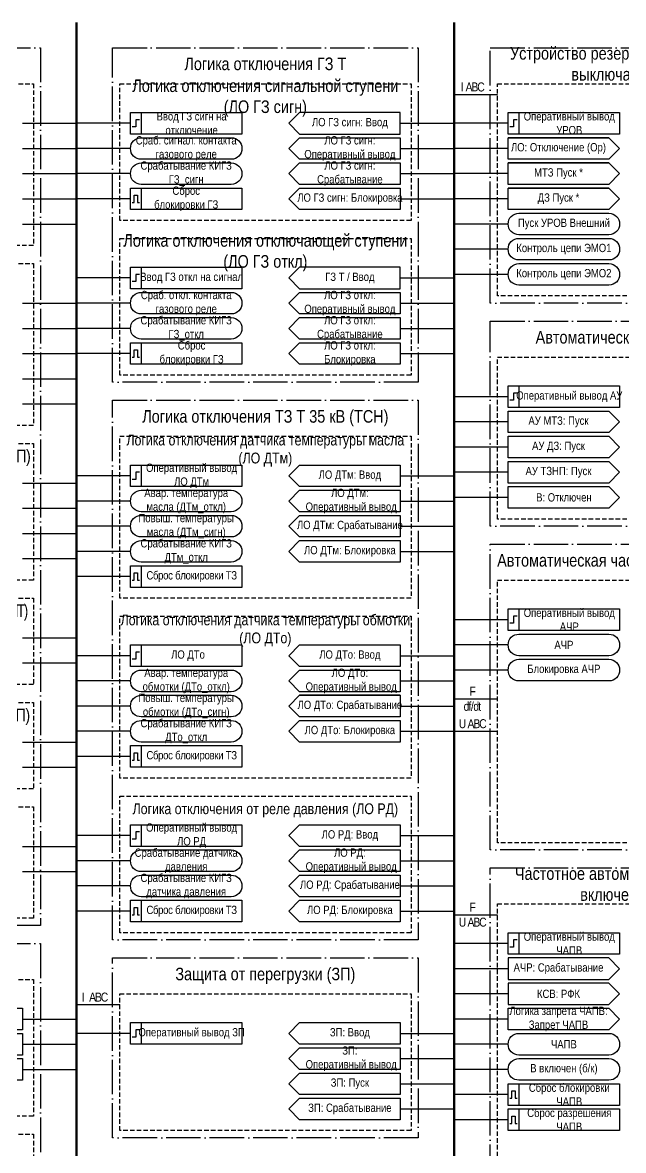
# Model space of a CAD drawing. Header units: millimetres. Extents: x -32357 to 1150, y -489 to 2440.
# Drawn here: x -31774 to -31606.9, y 470.5 to 784 of the extents above; entities that cross this region are included whole.
import ezdxf

# ---------------------------------------------------------------- set-up
doc = ezdxf.new("R2010")
doc.units = ezdxf.units.MM
doc.linetypes.add('ACAD_ISO04W100', pattern=[30, 24, -3, 0, -3])
doc.linetypes.add('штриховая2', pattern=[0.375, 0.25, -0.125])
doc.layers.add('TEXT', color=7, linetype='Continuous', lineweight=25)
doc.styles.add('2.5_Gost_RD', font='ARIALN.TTF', dxfattribs={"height": 2.5})
doc.styles.add('3.5_Gost_RD', font='ARIALN.TTF', dxfattribs={"height": 3.5})

msp = doc.modelspace()

# ---------------------------------------------------------------- linework, layer by layer
at = {"lineweight": 100, "ltscale": 100}
for p, q in [((-31759, 784), (-31759, 17)), ((-31654, 784), (-31654, 17))]:
    msp.add_line(p, q, dxfattribs=at)
at = {"ltscale": 100}
for p, q in [((-31654, 764), (-31642, 764)), ((-31774, 756), (-31759, 756)), ((-31744, 756), (-31759, 756)), ((-31669, 756), (-31654, 756)), ((-31639, 756), (-31654, 756)), ((-31774, 749), (-31759, 749)), ((-31744, 749), (-31759, 749)), ((-31669, 749), (-31654, 749)), ((-31639, 749), (-31654, 749)), ((-31697, 745), (-31669, 745)), ((-31774, 742), (-31759, 742)), ((-31744, 742), (-31759, 742)), ((-31669, 742), (-31654, 742)), ((-31639, 742), (-31654, 742)), ((-31669, 739), (-31697, 739)), ((-31697, 738), (-31669, 738)), ((-31774, 735), (-31759, 735)), ((-31744, 735), (-31759, 735)), ((-31669, 735), (-31654, 735)), ((-31639, 735), (-31654, 735)), ((-31669, 732), (-31697, 732)), ((-31774, 728), (-31759, 728)), ((-31639, 728), (-31654, 728)), ((-31639, 721), (-31654, 721)), ((-31744, 713), (-31759, 713)), ((-31669, 713), (-31654, 713)), ((-31639, 714), (-31654, 714)), ((-31774, 706), (-31759, 706)), ((-31744, 706), (-31759, 706)), ((-31669, 706), (-31654, 706)), ((-31697, 702), (-31669, 702)), ((-31774, 699), (-31759, 699)), ((-31744, 699), (-31759, 699)), ((-31669, 699), (-31654, 699)), ((-31669, 696), (-31697, 696)), ((-31774, 692), (-31759, 692)), ((-31744, 692), (-31759, 692)), ((-31669, 692), (-31654, 692)), ((-31669, 689), (-31697, 689)), ((-31774, 685), (-31759, 685)), ((-31774, 678), (-31759, 678)), ((-31639, 680), (-31654, 680)), ((-31639, 673), (-31654, 673)), ((-31639, 666), (-31654, 666)), ((-31639, 659), (-31654, 659)), ((-31774, 656), (-31759, 656)), ((-31744, 658), (-31759, 658)), ((-31669, 658), (-31654, 658)), ((-31774, 649), (-31759, 649)), ((-31744, 651), (-31759, 651)), ((-31669, 651), (-31654, 651)), ((-31639, 652), (-31654, 652)), ((-31697, 647), (-31669, 647)), ((-31744, 644), (-31759, 644)), ((-31669, 644), (-31654, 644)), ((-31774, 642), (-31759, 642)), ((-31669, 641), (-31697, 641)), ((-31697, 640), (-31669, 640)), ((-31744, 637), (-31759, 637)), ((-31669, 637), (-31654, 637)), ((-31774, 635), (-31759, 635)), ((-31669, 634), (-31697, 634)), ((-31744, 630), (-31759, 630)), ((-31639, 618), (-31654, 618)), ((-31774, 613), (-31759, 613)), ((-31639, 611), (-31654, 611)), ((-31774, 606), (-31759, 606)), ((-31744, 608), (-31759, 608)), ((-31669, 608), (-31654, 608)), ((-31639, 604), (-31654, 604)), ((-31744, 601), (-31759, 601)), ((-31669, 601), (-31654, 601)), ((-31654, 596), (-31642, 596)), ((-31744, 594), (-31759, 594)), ((-31669, 594), (-31654, 594)), ((-31744, 587), (-31759, 587)), ((-31669, 587), (-31654, 587)), ((-31654, 587), (-31642, 587)), ((-31774, 584), (-31759, 584)), ((-31774, 577), (-31759, 577)), ((-31744, 580), (-31759, 580)), ((-31774, 555), (-31759, 555)), ((-31744, 558), (-31759, 558)), ((-31669, 558), (-31654, 558)), ((-31744, 551), (-31759, 551)), ((-31669, 551), (-31654, 551)), ((-31774, 548), (-31759, 548)), ((-31744, 544), (-31759, 544)), ((-31669, 544), (-31654, 544)), ((-31744, 537), (-31759, 537)), ((-31669, 537), (-31654, 537)), ((-31654, 536), (-31642, 536)), ((-31639, 528), (-31654, 528)), ((-31639, 521), (-31654, 521)), ((-31639, 514), (-31654, 514)), ((-31759, 511), (-31747, 511)), ((-31774, 507), (-31759, 507)), ((-31639, 507), (-31654, 507)), ((-31744, 503), (-31759, 503)), ((-31669, 503), (-31654, 503)), ((-31774, 500), (-31759, 500)), ((-31639, 500), (-31654, 500)), ((-31669, 496), (-31654, 496)), ((-31774, 493), (-31759, 493)), ((-31639, 493), (-31654, 493)), ((-31669, 489), (-31654, 489)), ((-31639, 486), (-31654, 486)), ((-31669, 482), (-31654, 482)), ((-31639, 479), (-31654, 479))]:
    msp.add_line(p, q, dxfattribs=at)
at = {"color": 251, "linetype": 'ACAD_ISO04W100', "lineweight": 30, "ltscale": 0.4, "true_color": 0x58595b}
for points in [[(-31854, 777), (-31769, 777), (-31769, 533), (-31854, 533)], [(-31749, 777), (-31664, 777), (-31664, 684), (-31749, 684)], [(-31644, 777), (-31559, 777), (-31559, 706), (-31644, 706)], [(-31644, 701), (-31559, 701), (-31559, 644), (-31644, 644)], [(-31749, 679), (-31664, 679), (-31664, 529), (-31749, 529)], [(-31644, 639), (-31559, 639), (-31559, 554), (-31644, 554)], [(-31644, 549), (-31559, 549), (-31559, 281), (-31644, 281)], [(-31854, 528), (-31769, 528), (-31769, 227), (-31854, 227)], [(-31749, 524), (-31664, 524), (-31664, 474), (-31749, 474)]]:
    msp.add_lwpolyline(points, close=True, dxfattribs=at)
at = {"linetype": 'штриховая2', "ltscale": 5}
for points in [[(-31852, 767), (-31771, 767), (-31771, 722), (-31852, 722)], [(-31747, 767), (-31666, 767), (-31666, 729), (-31747, 729)], [(-31642, 767), (-31561, 767), (-31561, 708), (-31642, 708)], [(-31747, 724), (-31666, 724), (-31666, 686), (-31747, 686)], [(-31852, 717), (-31771, 717), (-31771, 672), (-31852, 672)], [(-31642, 691), (-31561, 691), (-31561, 646), (-31642, 646)], [(-31747, 669), (-31666, 669), (-31666, 624), (-31747, 624)], [(-31852, 667), (-31771, 667), (-31771, 629), (-31852, 629)], [(-31642, 629), (-31561, 629), (-31561, 556), (-31642, 556)], [(-31852, 624), (-31771, 624), (-31771, 600), (-31852, 600)], [(-31747, 619), (-31666, 619), (-31666, 574), (-31747, 574)], [(-31852, 595), (-31771, 595), (-31771, 571), (-31852, 571)], [(-31747, 569), (-31666, 569), (-31666, 531), (-31747, 531)], [(-31852, 566), (-31771, 566), (-31771, 535), (-31852, 535)], [(-31642, 539), (-31561, 539), (-31561, 452), (-31642, 452)], [(-31852, 518), (-31771, 518), (-31771, 480), (-31852, 480)], [(-31747, 514), (-31666, 514), (-31666, 476), (-31747, 476)], [(-31852, 475), (-31771, 475), (-31771, 444), (-31852, 444)]]:
    msp.add_lwpolyline(points, close=True, dxfattribs=at)
at = {"ltscale": 100}
for points in [[(-31744, 759), (-31741, 759), (-31741, 753), (-31744, 753)], [(-31744, 759), (-31713, 759), (-31713, 753), (-31744, 753)], [(-31697, 759), (-31700, 756), (-31697, 753), (-31669, 753), (-31669, 759)], [(-31639, 759), (-31636, 759), (-31636, 753), (-31639, 753)], [(-31639, 759), (-31608, 759), (-31608, 753), (-31639, 753)], [(-31697, 752), (-31669, 752), (-31669, 746), (-31697, 746), (-31700, 749)], [(-31744, 738), (-31713, 738), (-31713, 732), (-31744, 732)], [(-31744, 738), (-31741, 738), (-31741, 732), (-31744, 732)], [(-31744, 716), (-31741, 716), (-31741, 710), (-31744, 710)], [(-31744, 716), (-31713, 716), (-31713, 710), (-31744, 710)], [(-31669, 710), (-31669, 716), (-31697, 716), (-31700, 713), (-31697, 710)], [(-31697, 709), (-31669, 709), (-31669, 703), (-31697, 703), (-31700, 706)], [(-31744, 695), (-31713, 695), (-31713, 689), (-31744, 689)], [(-31744, 695), (-31741, 695), (-31741, 689), (-31744, 689)], [(-31639, 683), (-31636, 683), (-31636, 677), (-31639, 677)], [(-31639, 683), (-31608, 683), (-31608, 677), (-31639, 677)], [(-31611, 670), (-31639, 670), (-31639, 676), (-31611, 676), (-31608, 673)], [(-31611, 663), (-31639, 663), (-31639, 669), (-31611, 669), (-31608, 666)], [(-31608, 659), (-31611, 656), (-31639, 656), (-31639, 662), (-31611, 662)], [(-31744, 661), (-31741, 661), (-31741, 655), (-31744, 655)], [(-31744, 661), (-31713, 661), (-31713, 655), (-31744, 655)], [(-31700, 658), (-31697, 661), (-31669, 661), (-31669, 655), (-31697, 655)], [(-31700, 651), (-31697, 654), (-31669, 654), (-31669, 648), (-31697, 648)], [(-31608, 652), (-31611, 649), (-31639, 649), (-31639, 655), (-31611, 655)], [(-31744, 633), (-31713, 633), (-31713, 627), (-31744, 627)], [(-31744, 633), (-31741, 633), (-31741, 627), (-31744, 627)], [(-31639, 621), (-31636, 621), (-31636, 615), (-31639, 615)], [(-31639, 621), (-31608, 621), (-31608, 615), (-31639, 615)], [(-31744, 611), (-31741, 611), (-31741, 605), (-31744, 605)], [(-31744, 611), (-31713, 611), (-31713, 605), (-31744, 605)], [(-31700, 608), (-31697, 611), (-31669, 611), (-31669, 605), (-31697, 605)], [(-31700, 601), (-31697, 604), (-31669, 604), (-31669, 598), (-31697, 598)], [(-31744, 583), (-31713, 583), (-31713, 577), (-31744, 577)], [(-31744, 583), (-31741, 583), (-31741, 577), (-31744, 577)], [(-31744, 561), (-31741, 561), (-31741, 555), (-31744, 555)], [(-31744, 561), (-31713, 561), (-31713, 555), (-31744, 555)], [(-31697, 561), (-31669, 561), (-31669, 555), (-31697, 555), (-31700, 558)], [(-31697, 554), (-31669, 554), (-31669, 548), (-31697, 548), (-31700, 551)], [(-31744, 540), (-31713, 540), (-31713, 534), (-31744, 534)], [(-31744, 540), (-31741, 540), (-31741, 534), (-31744, 534)], [(-31639, 531), (-31636, 531), (-31636, 525), (-31639, 525)], [(-31639, 531), (-31608, 531), (-31608, 525), (-31639, 525)], [(-31802, 510), (-31774, 510), (-31774, 504), (-31802, 504), (-31805, 507)], [(-31744, 506), (-31741, 506), (-31741, 500), (-31744, 500)], [(-31744, 506), (-31713, 506), (-31713, 500), (-31744, 500)], [(-31697, 506), (-31669, 506), (-31669, 500), (-31697, 500), (-31700, 503)], [(-31697, 499), (-31669, 499), (-31669, 493), (-31697, 493), (-31700, 496)], [(-31802, 496), (-31774, 496), (-31774, 490), (-31802, 490), (-31805, 493)], [(-31697, 492), (-31669, 492), (-31669, 486), (-31697, 486), (-31700, 489)], [(-31639, 489), (-31608, 489), (-31608, 483), (-31639, 483)], [(-31639, 489), (-31636, 489), (-31636, 483), (-31639, 483)], [(-31697, 485), (-31669, 485), (-31669, 479), (-31697, 479), (-31700, 482)], [(-31639, 482), (-31608, 482), (-31608, 476), (-31639, 476)], [(-31639, 482), (-31636, 482), (-31636, 476), (-31639, 476)]]:
    msp.add_lwpolyline(points, close=True, dxfattribs=at)
at = {"lineweight": 30, "ltscale": 100}
for points in [[(-31741.5, 757), (-31742.5, 757), (-31742.5, 755), (-31743.5, 755)], [(-31636.5, 757), (-31637.5, 757), (-31637.5, 755), (-31638.5, 755)], [(-31743.5, 734), (-31743, 734), (-31743, 736), (-31742, 736), (-31742, 734), (-31741.5, 734)], [(-31741.5, 714), (-31742.5, 714), (-31742.5, 712), (-31743.5, 712)], [(-31743.5, 691), (-31743, 691), (-31743, 693), (-31742, 693), (-31742, 691), (-31741.5, 691)], [(-31636.5, 681), (-31637.5, 681), (-31637.5, 679), (-31638.5, 679)], [(-31741.5, 659), (-31742.5, 659), (-31742.5, 657), (-31743.5, 657)], [(-31743.5, 629), (-31743, 629), (-31743, 631), (-31742, 631), (-31742, 629), (-31741.5, 629)], [(-31636.5, 619), (-31637.5, 619), (-31637.5, 617), (-31638.5, 617)], [(-31741.5, 609), (-31742.5, 609), (-31742.5, 607), (-31743.5, 607)], [(-31743.5, 579), (-31743, 579), (-31743, 581), (-31742, 581), (-31742, 579), (-31741.5, 579)], [(-31741.5, 559), (-31742.5, 559), (-31742.5, 557), (-31743.5, 557)], [(-31743.5, 536), (-31743, 536), (-31743, 538), (-31742, 538), (-31742, 536), (-31741.5, 536)], [(-31636.5, 529), (-31637.5, 529), (-31637.5, 527), (-31638.5, 527)], [(-31741.5, 504), (-31742.5, 504), (-31742.5, 502), (-31743.5, 502)], [(-31638.5, 485), (-31638, 485), (-31638, 487), (-31637, 487), (-31637, 485), (-31636.5, 485)], [(-31638.5, 478), (-31638, 478), (-31638, 480), (-31637, 480), (-31637, 478), (-31636.5, 478)]]:
    msp.add_lwpolyline(points, dxfattribs=at)
at = {"ltscale": 100}
for points in [[(-31741, 746, -1), (-31741, 752), (-31716, 752, -1), (-31716, 746)], [(-31741, 739, -1), (-31741, 745), (-31716, 745, -1), (-31716, 739)], [(-31636, 725, -1), (-31636, 731), (-31611, 731, -1), (-31611, 725)], [(-31636, 718, -1), (-31636, 724), (-31611, 724, -1), (-31611, 718)], [(-31636, 711, -1), (-31636, 717), (-31611, 717, -1), (-31611, 711)], [(-31741, 703, -1), (-31741, 709), (-31716, 709, -1), (-31716, 703)], [(-31741, 696, -1), (-31741, 702), (-31716, 702, -1), (-31716, 696)], [(-31741, 648, -1), (-31741, 654), (-31716, 654, -1), (-31716, 648)], [(-31741, 641, -1), (-31741, 647), (-31716, 647, -1), (-31716, 641)], [(-31741, 634, -1), (-31741, 640), (-31716, 640, -1), (-31716, 634)], [(-31636, 608, -1), (-31636, 614), (-31611, 614, -1), (-31611, 608)], [(-31636, 601, -1), (-31636, 607), (-31611, 607, -1), (-31611, 601)], [(-31741, 598, -1), (-31741, 604), (-31716, 604, -1), (-31716, 598)], [(-31741, 591, -1), (-31741, 597), (-31716, 597, -1), (-31716, 591)], [(-31741, 584, -1), (-31741, 590), (-31716, 590, -1), (-31716, 584)], [(-31741, 548, -1), (-31741, 554), (-31716, 554, -1), (-31716, 548)], [(-31741, 541, -1), (-31741, 547), (-31716, 547, -1), (-31716, 541)], [(-31636, 497, -1), (-31636, 503), (-31611, 503, -1), (-31611, 497)], [(-31636, 490, -1), (-31636, 496), (-31611, 496, -1), (-31611, 490)]]:
    msp.add_lwpolyline(points, format="xyb", close=True, dxfattribs=at)
for points in [[(-31700, 742), (-31697, 745), (-31669, 745), (-31669, 739), (-31697, 739), (-31700, 742)], [(-31700, 735), (-31697, 738), (-31669, 738), (-31669, 732), (-31697, 732), (-31700, 735)], [(-31700, 699), (-31697, 702), (-31669, 702), (-31669, 696), (-31697, 696), (-31700, 699)], [(-31697, 695), (-31669, 695), (-31669, 689), (-31697, 689), (-31700, 692), (-31697, 695)], [(-31700, 644), (-31697, 647), (-31669, 647), (-31669, 641), (-31697, 641), (-31700, 644)], [(-31700, 637), (-31697, 640), (-31669, 640), (-31669, 634), (-31697, 634), (-31700, 637)], [(-31669, 597), (-31697, 597), (-31700, 594), (-31697, 597), (-31669, 597), (-31669, 591), (-31697, 591), (-31700, 594), (-31700, 594)], [(-31669, 591), (-31697, 591), (-31700, 594)], [(-31700, 587), (-31700, 587), (-31697, 590), (-31669, 590), (-31669, 584), (-31697, 584), (-31700, 587), (-31697, 590), (-31669, 590)], [(-31669, 584), (-31697, 584), (-31700, 587)], [(-31669, 541), (-31697, 541), (-31700, 544), (-31697, 547), (-31669, 547), (-31669, 541), (-31697, 541), (-31700, 544), (-31697, 547), (-31669, 547)], [(-31669, 534), (-31697, 534), (-31700, 537), (-31697, 540), (-31669, 540), (-31669, 534), (-31697, 534), (-31700, 537), (-31697, 540), (-31669, 540)], [(-31805, 500), (-31802, 503), (-31774, 503), (-31774, 497), (-31802, 497), (-31805, 500), (-31805, 500)]]:
    msp.add_lwpolyline(points, dxfattribs=at)
at = {"layer": 'TEXT', "ltscale": 100}
msp.add_line((-31611, 746), (-31639, 746), dxfattribs=at)
for points in [[(-31611, 752), (-31639, 752), (-31611, 752), (-31608, 749), (-31611, 746), (-31639, 746), (-31639, 752)], [(-31611, 745), (-31639, 745), (-31611, 745), (-31608, 742), (-31611, 739), (-31639, 739), (-31639, 745)], [(-31611, 738), (-31639, 738), (-31611, 738), (-31608, 735), (-31611, 732), (-31639, 732), (-31639, 738)]]:
    msp.add_lwpolyline(points, dxfattribs=at)
for points in [[(-31639, 524), (-31639, 518), (-31611, 518), (-31608, 521), (-31611, 524)], [(-31639, 517), (-31639, 511), (-31611, 511), (-31608, 514), (-31611, 517)], [(-31611, 510), (-31608, 507), (-31611, 504), (-31639, 504), (-31639, 510)]]:
    msp.add_lwpolyline(points, close=True, dxfattribs=at)

# ---------------------------------------------------------------- texts
at = {"color": 30, "ltscale": 100, "attachment_point": 5, "style": '3.5_Gost_RD'}
for s, insert, char_height, width in [('Устройство резервирования при отказе выключателя (УРОВ)', (-31601.5, 772), 3.5, 85), ('Логика отключения ГЗ Т ', (-31706.5, 772.5), 3.5, 85), ('Логика отключения сигнальной ступени (ЛО ГЗ сигн) ', (-31706.5, 763), 3.5, 81), ('Логика отключения отключающей ступени (ЛО ГЗ откл) ', (-31706.5, 720), 3.5, 81), ('\\pt108.5;Автоматическое ускорение (АУ)', (-31601.5, 696), 3.5, 85), ('Логика отключения ТЗ Т 35 кВ (ТСН)', (-31706.5, 674), 3.5, 85), ('Логика отключения датчика температуры масла (ЛО ДТм)', (-31706.5, 665), 3, 81), ('\\pt171.5;{\\T0.95;\\C30;\\c1938679;Орган направления мощности НП (ОНМ НП)}', (-31811.5, 663), 3.5, 81), ('Автоматическая частотная разгрузка (АЧР)', (-31601.5, 634), 3.5, 85), ('{\\W0.9;\\T0.85;\\C30;\\c1938679;Орган выявления бросков тока намагничивания (БНТ)}', (-31811.5, 620), 3.5, 81), ('Логика отключения датчика температуры обмотки (ЛО ДТо)', (-31706.5, 615), 3, 81), ('{\\T0.95;\\C30;\\c1938679;Автоматическое ускорение ТЗНП (АУ ТЗНП)}', (-31811.5, 591), 3.5, 81), ('Логика отключения от реле давления (ЛО РД)', (-31706.5, 565), 3, 81), ('Частотное автоматическое повторное включение (ЧАПВ)', (-31601.5, 544), 3.5, 85), ('Защита от перегрузки (ЗП)', (-31706.5, 519), 3.5, 85)]:
    msp.add_mtext(s, dxfattribs=dict(at, insert=insert, char_height=char_height, width=width))
at = {"ltscale": 100, "attachment_point": 5, "style": '2.5_Gost_RD'}
for s, insert, char_height, width in [('{\\T0.8;I ABC^J }', (-31649, 764), 2.5, 10), ('ЛО ГЗ сигн: Ввод', (-31683, 756), 2.3, 28), ('ЛО ГЗ сигн:\\PОперативный вывод', (-31683, 749), 2.3, 30.44), ('ЛО ГЗ сигн:\\PСрабатывание', (-31683, 742), 2.3, 28), ('ЛО ГЗ сигн: Блокировка', (-31683, 735), 2.3, 28), ('\\pt13.8;Контроль цепи ЭМО1', (-31623.5, 721), 2.3, 31), ('Контроль цепи ЭМО2', (-31623.5, 714), 2.3, 31), ('ГЗ Т / Ввод', (-31683, 713), 2.3, 28), ('ЛО ГЗ откл:\\PОперативный вывод', (-31683, 706), 2.3, 30.44), ('ЛО ГЗ откл:\\PСрабатывание', (-31683, 699), 2.3, 28), ('ЛО ГЗ откл:\\PБлокировка', (-31683, 692), 2.3, 28), ('АУ МТЗ: Пуск', (-31625, 673), 2.3, 28), ('АУ ДЗ: Пуск', (-31625, 666), 2.3, 28), ('ЛО ДТм: Ввод', (-31683, 658), 2.3, 28), ('АУ ТЗНП: Пуск', (-31625, 659), 2.3, 28), ('ЛО ДТм:  \\P Оперативный вывод', (-31683, 651), 2.3, 28), ('В: Отключен', (-31623.5, 652), 2.3, 31), ('ЛО ДТм: Срабатывание', (-31683, 644), 2.3, 28), ('ЛО ДТм: Блокировка', (-31683, 637), 2.3, 28), ('АЧР', (-31623.5, 611), 2.3, 31), ('ЛО ДТо: Ввод', (-31683, 608), 2.3, 28), ('ЛО ДТо: \\P Оперативный вывод', (-31683, 601), 2.3, 30.44), ('{\\T0.8;F ^Jdf/dt}', (-31649, 596), 2.5, 10), ('ЛО ДТо: Срабатывание', (-31683, 594), 2.3, 28), ('{\\T0.8;U ABC^J }', (-31649, 587), 2.5, 10), ('ЛО ДТо: Блокировка', (-31683, 587), 2.3, 28), ('ЛО РД: Ввод', (-31683, 558), 2.3, 28), ('ЛО РД: \\P Оперативный вывод', (-31683, 551), 2.3, 30.44), ('ЛО РД: Срабатывание', (-31683, 544), 2.3, 28), ('{\\T0.8;F\\PU ABC}', (-31649, 536), 2.5, 10), ('ЛО РД: Блокировка', (-31683, 537), 2.3, 28), ('{\\T0.8;I  ABC^J }', (-31754, 511), 2.5, 10), ('ЗП: Ввод', (-31683, 503), 2.3, 28), ('ЗП:\\P Оперативный вывод', (-31683, 496), 2.3, 30.44), ('ЧАПВ', (-31623.5, 500), 2.3, 31), ('В включен (б/к)', (-31623.5, 493), 2.3, 31)]:
    msp.add_mtext(s, dxfattribs=dict(at, insert=insert, char_height=char_height, width=width))
at = {"color": 1, "ltscale": 100, "char_height": 2.3, "width": 28, "attachment_point": 5, "style": '2.5_Gost_RD'}
for s, insert in [('МТЗ Пуск *', (-31625, 742)), ('ДЗ Пуск *', (-31625, 735))]:
    msp.add_mtext(s, dxfattribs=dict(at, insert=insert))
at = {"color": 0, "ltscale": 100, "char_height": 2.3, "attachment_point": 5, "style": '2.5_Gost_RD'}
for s, insert, width in [('{\\C256;Оперативный вывод АУ}', (-31622, 680), 28), ('{\\C256;Блокировка АЧР}', (-31623.5, 604), 31), ('{\\C256;ЗП: Пуск}', (-31683, 489), 28), ('{\\C256;ЗП: Срабатывание}', (-31683, 482), 28)]:
    msp.add_mtext(s, dxfattribs=dict(at, insert=insert, width=width))
at = {"layer": 'TEXT', "color": 0, "ltscale": 100, "char_height": 2.3, "attachment_point": 5, "style": '2.5_Gost_RD'}
for s, insert, width in [('{\\C256;Ввод ГЗ сигн на отключение}', (-31727, 756), 28), ('{\\C256;Оперативный вывод УРОВ}', (-31622, 756), 28), ('\\A1;{\\C256;Сраб. сигнал. контакта газового реле}', (-31728.5, 749), 31), ('{\\C256;ЛО: Отключение (Op)}', (-31625, 749), 28), ('\\A1;{\\C256;Срабатывание КИГЗ ГЗ_сигн}', (-31728.5, 742), 31), ('{\\C256;Сброс \\Pблокировки ГЗ}', (-31728.5, 735), 31), ('\\pt20.7;{\\C256;Пуск УРОВ Внешний}', (-31623.5, 728), 31), ('{\\C256;Ввод ГЗ откл на сигнал}', (-31727, 713), 28), ('\\A1;{\\C256;Сраб. откл. контакта газового реле}', (-31728.5, 706), 31), ('\\A1;{\\C256;Срабатывание КИГЗ ГЗ_откл}', (-31728.5, 699), 31), ('{\\C256;Сброс \\Pблокировки ГЗ}', (-31727, 692), 28), ('{\\C256;Оперативный вывод ЛО ДТм}', (-31727, 658), 28), ('\\A1;{\\C256;Повыш. температуры масла (ДТм_сигн)}', (-31728.5, 644), 31), ('\\A1;{\\C256;Срабатывание КИГЗ ДТм_откл}', (-31728.5, 637), 31), ('{\\T0.95;\\C256;Сброс блокировки ТЗ}', (-31727, 630), 28), ('{\\C256;Оперативный вывод АЧР}', (-31622, 618), 28), ('{\\C256;ЛО ДТо}', (-31728, 608), 30), ('\\A1;{\\C256;Повыш. температуры обмотки (ДТо_сигн)}', (-31728.5, 594), 31), ('\\A1;{\\C256;Срабатывание КИГЗ ДТо_откл}', (-31728.5, 587), 31), ('{\\T0.95;\\C256;Сброс блокировки ТЗ}', (-31727, 580), 28), ('{\\C256;Оперативный вывод ЛО РД}', (-31727, 558), 28), ('\\A1;{\\C256;Срабатывание КИГЗ датчика давления}', (-31728.5, 544), 31), ('{\\T0.95;\\C256;Сброс блокировки ТЗ}', (-31727, 537), 28), ('{\\C256;Оперативный вывод ЧАПВ}', (-31622, 528), 28), ('{\\C256;АЧР: Срабатывание}', (-31625, 521), 28), ('{\\C256;КСВ: РФК}', (-31625, 514), 28), ('\\pt16.1;{\\C256;Логика запрета ЧАПВ: Запрет ЧАПВ}', (-31625, 507), 28), ('{\\C256;Сброс блокировки ЧАПВ}', (-31622, 486), 28), ('{\\C256;Сброс разрешения ЧАПВ}', (-31622, 479), 28)]:
    msp.add_mtext(s, dxfattribs=dict(at, insert=insert, width=width))
at = {"layer": 'TEXT', "ltscale": 100, "char_height": 2.3, "width": 31, "attachment_point": 5, "style": '2.5_Gost_RD'}
for s, insert in [('\\A1;Авар. температура масла (ДТм_откл)', (-31728.5, 651)), ('\\A1;Авар. температура обмотки (ДТо_откл)', (-31728.5, 601)), ('\\A1;Срабатывание датчика давления', (-31728.5, 551))]:
    msp.add_mtext(s, dxfattribs=dict(at, insert=insert))
at = {"layer": 'TEXT', "color": 156, "ltscale": 100, "true_color": 0x1e4973, "insert": (-31727, 503), "char_height": 2.3, "width": 28, "attachment_point": 5, "style": '2.5_Gost_RD'}
msp.add_mtext('{\\C256;Оперативный вывод ЗП}', dxfattribs=at)

doc.saveas('drawing.dxf')
